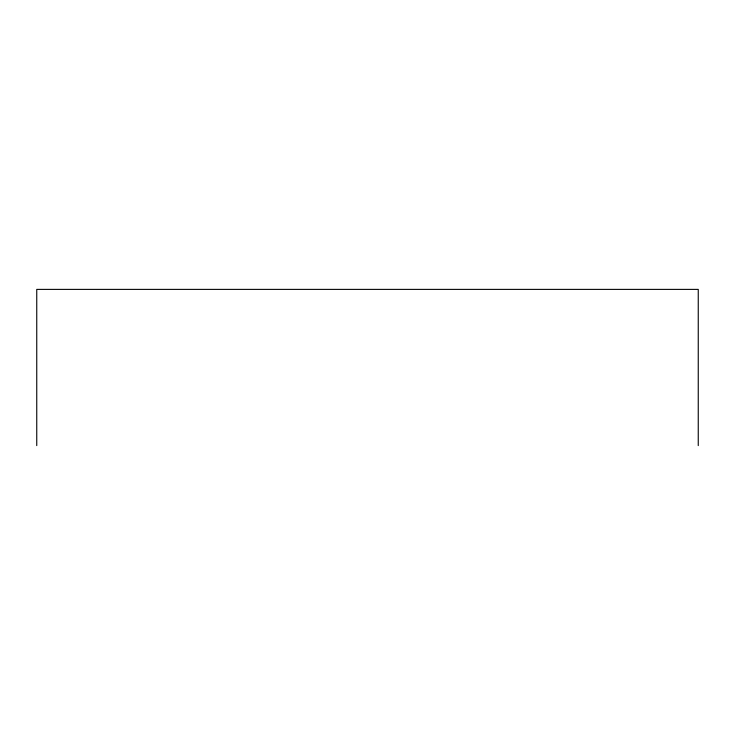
<?xml version="1.0" encoding="UTF-8"?>
<svg xmlns="http://www.w3.org/2000/svg" width="735" height="735" viewBox="0 0 735 735"><rect width="100%" height="100%" fill="white"/><g stroke="black" fill="none" stroke-linecap="round" stroke-linejoin="round"><path stroke-width="1.1" d="M698.25 445.612L698.25 289.388L36.75 289.388L36.75 445.612"/></g></svg>
